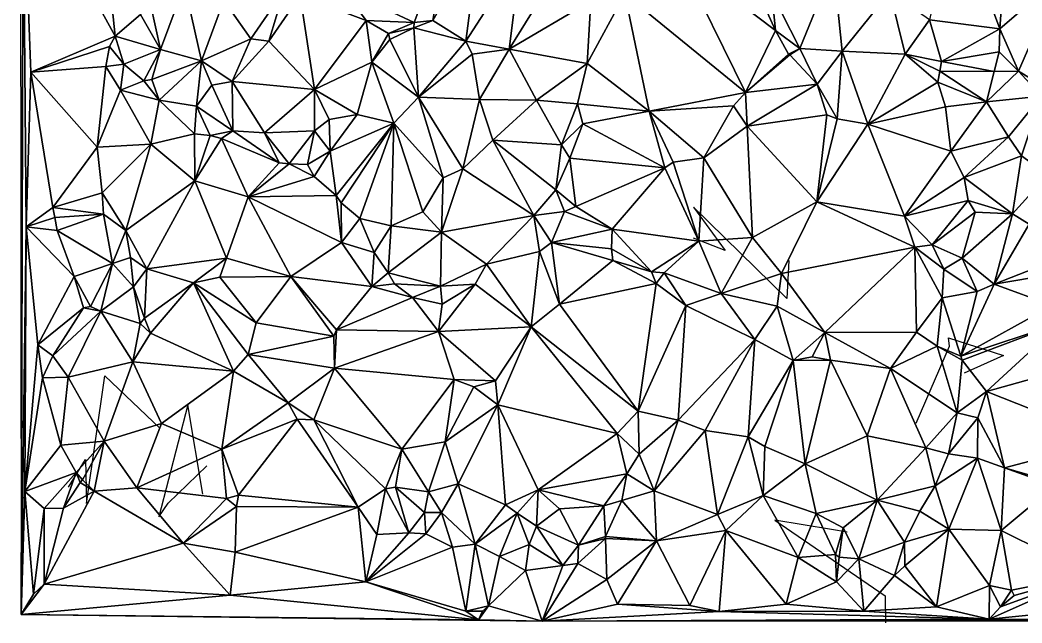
# Model space of a CAD drawing. Header units: metres. Extents: x -15.5 to 15, y -15 to 15.
# Drawn here: x -14.98 to -0.62, y -15.01 to -6.37 of the extents above; entities that cross this region are included whole.
import ezdxf

# ---------------------------------------------------------------- set-up
doc = ezdxf.new("R2010")
doc.units = ezdxf.units.M
doc.layers.add('CRACKS', color=1, linetype='Continuous')
doc.layers.add('STREET_MESH', color=7, linetype='Continuous')

msp = doc.modelspace()

# ---------------------------------------------------------------- linework, layer by layer
at = {"layer": 'CRACKS'}
for points in [[(-3.961, -9.815, 0.1), (-3.988, -10.357, 0.1), (-5.327, -9.051, 0.1), (-4.874, -9.671, 0.1), (-5.327, -9.492, 0.1)], [(-2.134, -12.144, 0.1), (-1.658, -11.039, 0.1), (-1.673, -10.92, 0.1), (-0.881, -11.175, 0.1), (-1.449, -11.428, 0.1)], [(-14.282, -13.059, 0.1), (-14.04, -12.667, 0.1), (-14.026, -13.297, 0.1), (-13.765, -11.464, 0.1), (-12.97, -12.223, 0.1)], [(-12.359, -13.164, 0.1), (-12.572, -11.882, 0.1), (-12.987, -13.487, 0.1), (-12.854, -13.292, 0.1), (-12.302, -12.755, 0.1)], [(-3.124, -13.708, 0.1), (-3.348, -13.67, 0.1), (-4.16, -13.534, 0.1), (-2.577, -14.619, 0.1), (-2.576, -15.007, 0.1)]]:
    msp.add_polyline3d(points, dxfattribs=at)
at = {"layer": 'STREET_MESH'}
for points in [[(-14.96, -14.888), (-14.931, -4.197), (-14.978, 0.244)], [(-14.89, -9.329), (-14.931, -4.197), (-14.96, -14.888)], [(-14.931, -4.197), (-14.89, -9.329), (-14.823, -7.113)], [(-13.614, -6.599), (-14.931, -4.197), (-14.823, -7.113)], [(-13.614, -6.599), (-13.833, -4.475), (-14.931, -4.197)], [(-13.614, -6.599), (-13.252, -6.287), (-13.833, -4.475)], [(-0.934, -6.494), (-0.811, -4.732), (-1.586, -4.749)], [(-0.811, -4.732), (-0.934, -6.494), (-0.085, -5.757)], [(-1.945, -6.363), (-0.934, -6.494), (-1.586, -4.749)], [(-9.327, -6.405), (-8.853, -5.129), (-10.35, -5.919)], [(-9.327, -6.405), (-9.062, -6.373), (-8.853, -5.129)], [(-8.853, -5.129), (-9.062, -6.373), (-8.398, -5.201)], [(-9.062, -6.373), (-8.587, -6.669), (-8.398, -5.201)], [(-8.587, -6.669), (-7.799, -5.448), (-8.398, -5.201)], [(-7.799, -5.448), (-8.587, -6.669), (-7.97, -6.787)], [(-7.24, -5.609), (-7.799, -5.448), (-7.97, -6.787)], [(-4.582, -7.404), (-5.531, -5.472), (-6.308, -5.992)], [(-4.151, -6.52), (-5.531, -5.472), (-4.582, -7.404)], [(-4.151, -6.52), (-4.559, -5.621), (-5.531, -5.472)], [(-3.804, -6.774), (-3.321, -5.591), (-4.205, -5.985)], [(-3.321, -5.591), (-3.804, -6.774), (-3.196, -6.816)], [(-2.511, -5.964), (-3.321, -5.591), (-3.196, -6.816)], [(-6.798, -6.098), (-7.24, -5.609), (-7.97, -6.787)], [(-4.559, -5.621), (-4.151, -6.52), (-4.205, -5.985)], [(-12.62, -5.865), (-13.109, -6.142), (-12.963, -6.792)], [(-12.62, -5.865), (-12.963, -6.792), (-12.378, -6.954)], [(-12.62, -5.865), (-12.378, -6.954), (-12.058, -6.09)], [(-0.934, -6.494), (-0.67, -7.103), (-0.085, -5.757)], [(-0.67, -7.103), (-0.304, -7.322), (-0.085, -5.757)], [(-11.67, -6.635), (-11.193, -5.941), (-12.058, -6.09)], [(-11.67, -6.635), (-11.413, -6.669), (-11.193, -5.941)], [(-11.413, -6.669), (-10.965, -6.015), (-11.193, -5.941)], [(-10.965, -6.015), (-11.413, -6.669), (-10.757, -7.365)], [(-10.965, -6.015), (-10.019, -6.376), (-10.35, -5.919)], [(-10.019, -6.376), (-10.965, -6.015), (-10.757, -7.365)], [(-10.019, -6.376), (-9.327, -6.405), (-10.35, -5.919)], [(-6.798, -6.098), (-6.849, -6.99), (-6.308, -5.992)], [(-6.849, -6.99), (-5.961, -7.672), (-6.308, -5.992)], [(-5.961, -7.672), (-4.582, -7.404), (-6.308, -5.992)], [(-4.151, -6.52), (-3.804, -6.774), (-4.205, -5.985)], [(-2.291, -6.855), (-2.511, -5.964), (-3.196, -6.816)], [(-2.291, -6.855), (-1.945, -6.363), (-2.511, -5.964)], [(-13.109, -6.142), (-13.252, -6.287), (-12.963, -6.792)], [(-12.378, -6.954), (-11.67, -6.635), (-12.058, -6.09)], [(-6.849, -6.99), (-6.798, -6.098), (-7.97, -6.787)], [(-13.252, -6.287), (-13.614, -6.599), (-12.963, -6.792)], [(-10.019, -6.376), (-10.757, -7.365), (-9.934, -6.97)], [(-9.699, -6.562), (-10.019, -6.376), (-9.934, -6.97)], [(-9.699, -6.562), (-9.327, -6.405), (-10.019, -6.376)], [(-9.327, -6.405), (-9.699, -6.562), (-9.333, -6.479)], [(-9.062, -6.373), (-9.327, -6.405), (-9.333, -6.479)], [(-8.587, -6.669), (-9.062, -6.373), (-9.333, -6.479)], [(-2.291, -6.855), (-1.772, -6.964), (-1.945, -6.363)], [(-1.945, -6.363), (-1.772, -6.964), (-0.934, -6.494)], [(-13.696, -6.747), (-13.614, -6.599), (-14.823, -7.113)], [(-13.492, -7.001), (-13.614, -6.599), (-13.696, -6.747)], [(-13.614, -6.599), (-13.492, -7.001), (-12.963, -6.792)], [(-9.678, -6.646), (-9.699, -6.562), (-9.934, -6.97)], [(-9.699, -6.562), (-9.678, -6.646), (-9.333, -6.479)], [(-9.333, -6.479), (-9.678, -6.646), (-9.266, -7.475)], [(-8.587, -6.669), (-9.333, -6.479), (-9.266, -7.475)], [(-3.966, -6.859), (-4.151, -6.52), (-4.582, -7.404)], [(-3.804, -6.774), (-4.151, -6.52), (-3.966, -6.859)], [(-1.772, -6.964), (-0.947, -6.825), (-0.934, -6.494)], [(-0.947, -6.825), (-0.67, -7.103), (-0.934, -6.494)], [(-13.747, -7.036), (-13.696, -6.747), (-14.823, -7.113)], [(-13.747, -7.036), (-13.492, -7.001), (-13.696, -6.747)], [(-11.936, -7.25), (-11.67, -6.635), (-12.378, -6.954)], [(-11.67, -6.635), (-11.936, -7.25), (-11.413, -6.669)], [(-11.413, -6.669), (-11.936, -7.25), (-10.757, -7.365)], [(-9.678, -6.646), (-9.934, -6.97), (-9.266, -7.475)], [(-8.496, -6.856), (-8.587, -6.669), (-9.266, -7.475)], [(-8.587, -6.669), (-8.496, -6.856), (-7.97, -6.787)], [(-13.492, -7.001), (-13.203, -7.24), (-12.963, -6.792)], [(-13.203, -7.24), (-13.087, -7.22), (-12.963, -6.792)], [(-12.963, -6.792), (-13.087, -7.22), (-12.378, -6.954)], [(-8.395, -7.509), (-8.496, -6.856), (-9.266, -7.475)], [(-8.496, -6.856), (-8.395, -7.509), (-7.97, -6.787)], [(-8.395, -7.509), (-7.574, -7.515), (-7.97, -6.787)], [(-7.574, -7.515), (-6.849, -6.99), (-7.97, -6.787)], [(-3.946, -6.869), (-3.966, -6.859), (-4.582, -7.404)], [(-3.555, -7.286), (-3.946, -6.869), (-4.582, -7.404)], [(-3.946, -6.869), (-3.804, -6.774), (-3.966, -6.859)], [(-3.804, -6.774), (-3.946, -6.869), (-3.555, -7.286)], [(-3.804, -6.774), (-3.555, -7.286), (-3.196, -6.816)], [(-3.555, -7.286), (-3.265, -7.784), (-3.196, -6.816)], [(-3.265, -7.784), (-2.829, -7.861), (-3.196, -6.816)], [(-2.829, -7.861), (-2.291, -6.855), (-3.196, -6.816)], [(-2.291, -6.855), (-2.829, -7.861), (-1.824, -7.259)], [(-1.795, -7.102), (-2.291, -6.855), (-1.824, -7.259)], [(-1.795, -7.102), (-1.772, -6.964), (-2.291, -6.855)], [(-0.947, -6.825), (-1.772, -6.964), (-1.015, -7.105)], [(-0.67, -7.103), (-0.947, -6.825), (-1.015, -7.105)], [(-13.871, -8.191), (-13.747, -7.036), (-14.823, -7.113)], [(-13.747, -7.036), (-13.871, -8.191), (-13.54, -7.374)], [(-13.492, -7.001), (-13.747, -7.036), (-13.54, -7.374)], [(-13.203, -7.24), (-13.492, -7.001), (-13.54, -7.374)], [(-12.378, -6.954), (-13.087, -7.22), (-12.982, -7.517)], [(-12.448, -7.6), (-12.378, -6.954), (-12.982, -7.517)], [(-12.448, -7.6), (-12.229, -7.301), (-12.378, -6.954)], [(-12.229, -7.301), (-11.936, -7.25), (-12.378, -6.954)], [(-10.757, -7.365), (-10.145, -7.722), (-9.934, -6.97)], [(-10.145, -7.722), (-9.623, -7.845), (-9.934, -6.97)], [(-9.934, -6.97), (-9.623, -7.845), (-9.266, -7.475)], [(-6.99, -7.57), (-6.849, -6.99), (-7.574, -7.515)], [(-6.99, -7.57), (-5.961, -7.672), (-6.849, -6.99)], [(-1.772, -6.964), (-1.795, -7.102), (-1.015, -7.105)], [(-14.89, -9.329), (-14.507, -9.053), (-14.823, -7.113)], [(-14.507, -9.053), (-13.871, -8.191), (-14.823, -7.113)], [(-1.125, -7.538), (-1.795, -7.102), (-1.824, -7.259)], [(-1.795, -7.102), (-1.125, -7.538), (-1.015, -7.105)], [(-1.125, -7.538), (-0.67, -7.103), (-1.015, -7.105)], [(-0.67, -7.103), (-1.125, -7.538), (-0.338, -7.461)], [(-0.67, -7.103), (-0.338, -7.461), (-0.304, -7.322)], [(-13.203, -7.24), (-13.54, -7.374), (-12.982, -7.517)], [(-13.087, -7.22), (-13.203, -7.24), (-12.982, -7.517)], [(-12.448, -7.6), (-11.926, -7.957), (-12.229, -7.301)], [(-11.926, -7.957), (-11.936, -7.25), (-12.229, -7.301)], [(-11.936, -7.25), (-11.926, -7.957), (-11.473, -7.984)], [(-11.936, -7.25), (-11.473, -7.984), (-10.757, -7.365)], [(-4.556, -7.891), (-3.555, -7.286), (-4.582, -7.404)], [(-3.416, -7.725), (-3.555, -7.286), (-4.556, -7.891)], [(-3.416, -7.725), (-3.265, -7.784), (-3.555, -7.286)], [(-2.829, -7.861), (-1.713, -7.614), (-1.824, -7.259)], [(-1.713, -7.614), (-1.125, -7.538), (-1.824, -7.259)], [(-13.871, -8.191), (-13.102, -8.145), (-13.54, -7.374)], [(-13.54, -7.374), (-13.102, -8.145), (-12.982, -7.517)], [(-10.757, -7.365), (-11.473, -7.984), (-10.76, -7.954)], [(-10.548, -7.791), (-10.757, -7.365), (-10.76, -7.954)], [(-10.548, -7.791), (-10.145, -7.722), (-10.757, -7.365)], [(-5.961, -7.672), (-4.754, -7.596), (-4.582, -7.404)], [(-4.754, -7.596), (-4.556, -7.891), (-4.582, -7.404)], [(-1.125, -7.538), (-0.81, -8.043), (-0.338, -7.461)], [(-0.81, -8.043), (-0.626, -8.316), (-0.338, -7.461)], [(-0.626, -8.316), (-0.248, -8.584), (-0.338, -7.461)], [(-13.102, -8.145), (-12.478, -7.998), (-12.982, -7.517)], [(-12.478, -7.998), (-12.448, -7.6), (-12.982, -7.517)], [(-12.251, -8.022), (-12.448, -7.6), (-12.478, -7.998)], [(-12.251, -8.022), (-11.926, -7.957), (-12.448, -7.6)], [(-9.266, -7.475), (-9.623, -7.845), (-8.912, -8.629)], [(-8.631, -8.501), (-9.266, -7.475), (-8.912, -8.629)], [(-8.631, -8.501), (-8.395, -7.509), (-9.266, -7.475)], [(-8.203, -8.089), (-8.395, -7.509), (-8.631, -8.501)], [(-8.395, -7.509), (-8.203, -8.089), (-7.574, -7.515)], [(-8.203, -8.089), (-7.217, -8.158), (-7.574, -7.515)], [(-7.217, -8.158), (-6.99, -7.57), (-7.574, -7.515)], [(-6.912, -7.857), (-6.99, -7.57), (-7.217, -8.158)], [(-6.99, -7.57), (-6.912, -7.857), (-5.961, -7.672)], [(-4.754, -7.596), (-5.961, -7.672), (-5.176, -8.344)], [(-4.556, -7.891), (-4.754, -7.596), (-5.176, -8.344)], [(-1.125, -7.538), (-1.713, -7.614), (-1.639, -8.248)], [(-0.81, -8.043), (-1.125, -7.538), (-1.639, -8.248)], [(-10.145, -7.722), (-10.548, -7.791), (-10.533, -8.246)], [(-9.623, -7.845), (-10.145, -7.722), (-10.533, -8.246)], [(-6.912, -7.857), (-5.738, -8.486), (-5.961, -7.672)], [(-5.961, -7.672), (-5.615, -8.406), (-5.176, -8.344)], [(-5.738, -8.486), (-5.615, -8.406), (-5.961, -7.672)], [(-3.416, -7.725), (-4.556, -7.891), (-3.557, -8.974)], [(-3.265, -7.784), (-3.416, -7.725), (-3.557, -8.974)], [(-1.713, -7.614), (-2.829, -7.861), (-1.639, -8.248)], [(-10.533, -8.246), (-10.548, -7.791), (-10.76, -7.954)], [(-10.445, -8.884), (-9.623, -7.845), (-10.533, -8.246)], [(-9.623, -7.845), (-10.445, -8.884), (-10.374, -8.989)], [(-10.107, -9.211), (-9.623, -7.845), (-10.374, -8.989)], [(-9.623, -7.845), (-10.107, -9.211), (-9.658, -9.315)], [(-9.207, -9.118), (-9.623, -7.845), (-9.658, -9.315)], [(-9.623, -7.845), (-9.207, -9.118), (-8.912, -8.629)], [(-7.096, -8.348), (-6.912, -7.857), (-7.217, -8.158)], [(-6.912, -7.857), (-7.096, -8.348), (-5.738, -8.486)], [(-4.48, -9.486), (-4.556, -7.891), (-5.176, -8.344)], [(-4.556, -7.891), (-4.48, -9.486), (-3.557, -8.974)], [(-2.829, -7.861), (-3.265, -7.784), (-3.557, -8.974)], [(-2.304, -9.18), (-2.829, -7.861), (-3.557, -8.974)], [(-2.829, -7.861), (-2.304, -9.18), (-1.639, -8.248)], [(-12.471, -8.674), (-12.478, -7.998), (-13.102, -8.145)], [(-12.471, -8.674), (-12.251, -8.022), (-12.478, -7.998)], [(-12.251, -8.022), (-12.471, -8.674), (-12.089, -8.066)], [(-11.926, -7.957), (-12.251, -8.022), (-12.089, -8.066)], [(-11.265, -8.416), (-11.926, -7.957), (-12.089, -8.066)], [(-11.926, -7.957), (-11.265, -8.416), (-11.473, -7.984)], [(-11.473, -7.984), (-11.122, -8.43), (-10.76, -7.954)], [(-11.473, -7.984), (-11.265, -8.416), (-11.122, -8.43)], [(-11.122, -8.43), (-10.86, -8.437), (-10.76, -7.954)], [(-10.86, -8.437), (-10.533, -8.246), (-10.76, -7.954)], [(-13.102, -8.145), (-13.871, -8.191), (-13.8, -8.842)], [(-13.464, -9.382), (-13.102, -8.145), (-13.8, -8.842)], [(-13.464, -9.382), (-12.471, -8.674), (-13.102, -8.145)], [(-12.471, -8.674), (-11.71, -8.9), (-12.089, -8.066)], [(-11.71, -8.9), (-11.265, -8.416), (-12.089, -8.066)], [(-8.203, -8.089), (-8.631, -8.501), (-7.615, -9.17)], [(-7.298, -8.799), (-8.203, -8.089), (-7.615, -9.17)], [(-7.217, -8.158), (-8.203, -8.089), (-7.298, -8.799)], [(-7.096, -8.348), (-7.217, -8.158), (-7.298, -8.799)], [(-1.446, -8.622), (-0.81, -8.043), (-1.639, -8.248)], [(-0.626, -8.316), (-0.81, -8.043), (-1.446, -8.622)], [(-13.871, -8.191), (-14.507, -9.053), (-13.8, -8.842)], [(-10.86, -8.437), (-10.761, -8.609), (-10.533, -8.246)], [(-10.761, -8.609), (-10.445, -8.884), (-10.533, -8.246)], [(-2.304, -9.18), (-1.446, -8.622), (-1.639, -8.248)], [(-0.756, -9.146), (-0.626, -8.316), (-1.446, -8.622)], [(-0.756, -9.146), (-0.248, -8.584), (-0.626, -8.316)], [(-11.122, -8.43), (-11.265, -8.416), (-11.71, -8.9)], [(-10.761, -8.609), (-11.122, -8.43), (-11.71, -8.9)], [(-10.761, -8.609), (-10.86, -8.437), (-11.122, -8.43)], [(-7.01, -9.04), (-7.096, -8.348), (-7.298, -8.799)], [(-5.738, -8.486), (-7.096, -8.348), (-7.01, -9.04)], [(-5.615, -8.406), (-5.738, -8.486), (-5.251, -9.538)], [(-5.615, -8.406), (-5.251, -9.538), (-5.176, -8.344)], [(-5.251, -9.538), (-4.48, -9.486), (-5.176, -8.344)], [(-10.445, -8.884), (-10.761, -8.609), (-11.71, -8.9)], [(-8.631, -8.501), (-8.937, -9.406), (-7.615, -9.17)], [(-8.937, -9.406), (-8.631, -8.501), (-8.912, -8.629)], [(-5.738, -8.486), (-7.01, -9.04), (-6.49, -9.363)], [(-5.738, -8.486), (-6.49, -9.363), (-5.251, -9.538)], [(-0.248, -8.584), (-0.756, -9.146), (-0.514, -9.292)], [(-12.471, -8.674), (-13.464, -9.382), (-13.161, -9.933)], [(-12.471, -8.674), (-13.161, -9.933), (-12.02, -9.78)], [(-11.71, -8.9), (-12.471, -8.674), (-12.02, -9.78)], [(-9.207, -9.118), (-8.937, -9.406), (-8.912, -8.629)], [(-2.304, -9.18), (-1.387, -8.955), (-1.446, -8.622)], [(-1.387, -8.955), (-0.756, -9.146), (-1.446, -8.622)], [(-14.507, -9.053), (-13.782, -9.15), (-13.8, -8.842)], [(-13.782, -9.15), (-13.464, -9.382), (-13.8, -8.842)], [(-11.097, -10.043), (-11.71, -8.9), (-12.02, -9.78)], [(-10.371, -9.555), (-10.445, -8.884), (-11.71, -8.9)], [(-10.371, -9.555), (-11.71, -8.9), (-11.097, -10.043)], [(-10.445, -8.884), (-10.371, -9.555), (-10.374, -8.989)], [(-7.177, -9.113), (-7.298, -8.799), (-7.615, -9.17)], [(-7.177, -9.113), (-7.01, -9.04), (-7.298, -8.799)], [(-10.371, -9.555), (-10.107, -9.211), (-10.374, -8.989)], [(-6.49, -9.363), (-7.01, -9.04), (-7.177, -9.113)], [(-3.557, -8.974), (-4.48, -9.486), (-4.064, -10)], [(-2.152, -9.622), (-3.557, -8.974), (-4.064, -10)], [(-2.152, -9.622), (-2.304, -9.18), (-3.557, -8.974)], [(-1.905, -9.59), (-1.387, -8.955), (-2.304, -9.18)], [(-1.387, -8.955), (-1.905, -9.59), (-1.287, -9.121)], [(-0.756, -9.146), (-1.387, -8.955), (-1.287, -9.121)], [(-14.479, -9.196), (-14.507, -9.053), (-14.89, -9.329)], [(-14.507, -9.053), (-14.479, -9.196), (-13.782, -9.15)], [(-14.479, -9.196), (-14.447, -9.382), (-13.782, -9.15)], [(-14.447, -9.382), (-13.652, -9.858), (-13.782, -9.15)], [(-13.652, -9.858), (-13.464, -9.382), (-13.782, -9.15)], [(-9.207, -9.118), (-9.658, -9.315), (-8.937, -9.406)], [(-8.937, -9.406), (-8.294, -9.864), (-7.615, -9.17)], [(-8.294, -9.864), (-7.534, -9.685), (-7.615, -9.17)], [(-7.361, -9.555), (-7.177, -9.113), (-7.615, -9.17)], [(-7.534, -9.685), (-7.361, -9.555), (-7.615, -9.17)], [(-6.49, -9.363), (-7.177, -9.113), (-7.361, -9.555)], [(-1.905, -9.59), (-2.304, -9.18), (-2.152, -9.622)], [(-1.905, -9.59), (-1.477, -9.782), (-1.287, -9.121)], [(-1.477, -9.782), (-0.756, -9.146), (-1.287, -9.121)], [(-0.756, -9.146), (-1.477, -9.782), (-1.018, -10.154)], [(-0.514, -9.292), (-0.756, -9.146), (-1.018, -10.154)], [(-14.909, -13.124), (-14.89, -9.329), (-14.96, -14.888)], [(-14.89, -9.329), (-14.909, -13.124), (-14.725, -11.02)], [(-14.447, -9.382), (-14.479, -9.196), (-14.89, -9.329)], [(-14.202, -10.044), (-14.89, -9.329), (-14.725, -11.02)], [(-14.202, -10.044), (-14.447, -9.382), (-14.89, -9.329)], [(-9.904, -9.698), (-10.107, -9.211), (-10.371, -9.555)], [(-10.107, -9.211), (-9.904, -9.698), (-9.658, -9.315)], [(-9.658, -9.315), (-9.904, -9.698), (-9.701, -9.99)], [(-8.937, -9.406), (-9.658, -9.315), (-9.701, -9.99)], [(0.044, -9.739), (-0.514, -9.292), (-1.018, -10.154)], [(-13.652, -9.858), (-14.447, -9.382), (-14.202, -10.044)], [(-13.464, -9.382), (-13.652, -9.858), (-13.395, -9.771)], [(-13.161, -9.933), (-13.464, -9.382), (-13.395, -9.771)], [(-8.953, -10.179), (-8.937, -9.406), (-9.701, -9.99)], [(-8.953, -10.179), (-8.294, -9.864), (-8.937, -9.406)], [(-6.502, -9.648), (-6.49, -9.363), (-7.361, -9.555)], [(-6.502, -9.648), (-5.926, -9.974), (-6.49, -9.363)], [(-6.49, -9.363), (-5.926, -9.974), (-5.251, -9.538)], [(-9.938, -10.187), (-10.371, -9.555), (-11.097, -10.043)], [(-9.938, -10.187), (-9.904, -9.698), (-10.371, -9.555)], [(-7.534, -9.685), (-7.245, -10.441), (-7.361, -9.555)], [(-6.482, -9.814), (-6.502, -9.648), (-7.361, -9.555)], [(-7.245, -10.441), (-6.482, -9.814), (-7.361, -9.555)], [(-5.926, -9.974), (-5.745, -9.991), (-5.251, -9.538)], [(-5.745, -9.991), (-4.931, -10.286), (-5.251, -9.538)], [(-4.931, -10.286), (-4.48, -9.486), (-5.251, -9.538)], [(-4.48, -9.486), (-4.931, -10.286), (-4.064, -10)], [(-1.739, -9.937), (-1.905, -9.59), (-2.152, -9.622)], [(-1.905, -9.59), (-1.739, -9.937), (-1.477, -9.782)], [(-9.904, -9.698), (-9.938, -10.187), (-9.701, -9.99)], [(-7.534, -9.685), (-8.294, -9.864), (-7.654, -10.763)], [(-7.245, -10.441), (-7.534, -9.685), (-7.654, -10.763)], [(-5.926, -9.974), (-6.502, -9.648), (-6.482, -9.814)], [(-3.443, -10.846), (-2.152, -9.622), (-4.064, -10)], [(-2.152, -9.622), (-3.443, -10.846), (-2.129, -10.84)], [(-1.761, -10.347), (-2.152, -9.622), (-2.129, -10.84)], [(-1.761, -10.347), (-1.739, -9.937), (-2.152, -9.622)], [(0.081, -9.965), (0.044, -9.739), (-1.018, -10.154)], [(-13.968, -10.474), (-13.652, -9.858), (-14.202, -10.044)], [(-13.652, -9.858), (-13.968, -10.474), (-13.82, -10.54)], [(-13.351, -10.191), (-13.652, -9.858), (-13.82, -10.54)], [(-13.652, -9.858), (-13.351, -10.191), (-13.395, -9.771)], [(-13.351, -10.191), (-13.161, -9.933), (-13.395, -9.771)], [(-13.161, -9.933), (-12.493, -10.134), (-12.02, -9.78)], [(-12.493, -10.134), (-12.114, -10.053), (-12.02, -9.78)], [(-12.114, -10.053), (-11.097, -10.043), (-12.02, -9.78)], [(-8.294, -9.864), (-8.953, -10.179), (-8.455, -10.155)], [(-7.654, -10.763), (-8.294, -9.864), (-8.455, -10.155)], [(-6.482, -9.814), (-7.245, -10.441), (-5.863, -10.144)], [(-5.926, -9.974), (-6.482, -9.814), (-5.863, -10.144)], [(-1.477, -9.782), (-1.739, -9.937), (-1.261, -10.258)], [(-1.477, -9.782), (-1.261, -10.258), (-1.018, -10.154)], [(-14.07, -10.493), (-14.202, -10.044), (-14.725, -11.02)], [(-14.07, -10.493), (-13.968, -10.474), (-14.202, -10.044)], [(-13.351, -10.191), (-13.194, -10.642), (-13.161, -9.933)], [(-13.194, -10.642), (-12.493, -10.134), (-13.161, -9.933)], [(-11.097, -10.043), (-12.114, -10.053), (-11.592, -10.705)], [(-10.479, -10.898), (-11.097, -10.043), (-11.592, -10.705)], [(-10.441, -10.806), (-11.097, -10.043), (-10.479, -10.898)], [(-10.441, -10.806), (-9.938, -10.187), (-11.097, -10.043)], [(-9.938, -10.187), (-9.609, -10.15), (-9.701, -9.99)], [(-9.609, -10.15), (-8.953, -10.179), (-9.701, -9.99)], [(-5.745, -9.991), (-5.926, -9.974), (-5.863, -10.144)], [(-5.436, -10.457), (-5.745, -9.991), (-5.863, -10.144)], [(-4.931, -10.286), (-5.745, -9.991), (-5.436, -10.457)], [(-4.064, -10), (-4.931, -10.286), (-4.126, -10.47)], [(-3.443, -10.846), (-4.064, -10), (-4.126, -10.47)], [(-1.739, -9.937), (-1.761, -10.347), (-1.261, -10.258)], [(-0.181, -10.458), (0.081, -9.965), (-1.018, -10.154)], [(-13.254, -10.715), (-13.351, -10.191), (-13.82, -10.54)], [(-13.351, -10.191), (-13.254, -10.715), (-13.194, -10.642)], [(-13.194, -10.642), (-13.108, -10.853), (-12.493, -10.134)], [(-12.493, -10.134), (-13.108, -10.853), (-11.918, -11.4)], [(-12.114, -10.053), (-12.493, -10.134), (-11.592, -10.705)], [(-12.493, -10.134), (-11.918, -11.4), (-11.708, -11.159)], [(-11.592, -10.705), (-12.493, -10.134), (-11.708, -11.159)], [(-9.938, -10.187), (-10.441, -10.806), (-9.351, -10.345)], [(-9.609, -10.15), (-9.938, -10.187), (-9.351, -10.345)], [(-9.609, -10.15), (-9.351, -10.345), (-8.953, -10.179)], [(-9.351, -10.345), (-8.927, -10.437), (-8.953, -10.179)], [(-8.98, -10.833), (-7.654, -10.763), (-8.455, -10.155)], [(-8.927, -10.437), (-8.98, -10.833), (-8.455, -10.155)], [(-8.953, -10.179), (-8.927, -10.437), (-8.455, -10.155)], [(-7.245, -10.441), (-6.118, -11.974), (-5.863, -10.144)], [(-6.118, -11.974), (-5.436, -10.457), (-5.863, -10.144)], [(-1.261, -10.258), (-1.495, -11.182), (-1.018, -10.154)], [(-1.495, -11.182), (-0.181, -10.458), (-1.018, -10.154)], [(-4.445, -10.945), (-4.931, -10.286), (-5.436, -10.457)], [(-4.931, -10.286), (-4.445, -10.945), (-4.126, -10.47)], [(-1.761, -10.347), (-1.495, -11.182), (-1.261, -10.258)], [(-13.968, -10.474), (-14.07, -10.493), (-13.82, -10.54)], [(-9.351, -10.345), (-10.441, -10.806), (-8.98, -10.833)], [(-8.927, -10.437), (-9.351, -10.345), (-8.98, -10.833)], [(-6.118, -11.974), (-7.245, -10.441), (-7.654, -10.763)], [(-5.436, -10.457), (-6.118, -11.974), (-5.544, -12.1)], [(-4.445, -10.945), (-5.436, -10.457), (-5.544, -12.1)], [(-4.445, -10.945), (-3.896, -11.245), (-4.126, -10.47)], [(-3.896, -11.245), (-3.443, -10.846), (-4.126, -10.47)], [(-1.835, -11.041), (-1.761, -10.347), (-2.129, -10.84)], [(-1.495, -11.182), (-1.761, -10.347), (-1.835, -11.041)], [(-0.181, -10.458), (-1.495, -11.182), (-0.056, -10.706)], [(-14.506, -11.179), (-14.07, -10.493), (-14.725, -11.02)], [(-13.82, -10.54), (-14.07, -10.493), (-14.506, -11.179)], [(-14.29, -11.483), (-13.82, -10.54), (-14.506, -11.179)], [(-13.82, -10.54), (-14.29, -11.483), (-13.36, -11.266)], [(-13.254, -10.715), (-13.82, -10.54), (-13.36, -11.266)], [(-13.108, -10.853), (-13.254, -10.715), (-13.36, -11.266)], [(-13.254, -10.715), (-13.108, -10.853), (-13.194, -10.642)], [(-10.479, -10.898), (-11.592, -10.705), (-11.708, -11.159)], [(-8.163, -11.538), (-7.654, -10.763), (-8.98, -10.833)], [(-7.654, -10.763), (-8.163, -11.538), (-8.13, -11.881)], [(-6.421, -12.291), (-7.654, -10.763), (-8.13, -11.881)], [(-6.118, -11.974), (-7.654, -10.763), (-6.421, -12.291)], [(-1.495, -11.182), (-1.477, -11.24), (-0.056, -10.706)], [(-1.477, -11.24), (-1.125, -11.69), (-0.056, -10.706)], [(-1.125, -11.69), (0.446, -11.252), (-0.056, -10.706)], [(-13.108, -10.853), (-13.36, -11.266), (-11.918, -11.4)], [(-10.471, -11.356), (-10.479, -10.898), (-11.708, -11.159)], [(-10.471, -11.356), (-10.441, -10.806), (-10.479, -10.898)], [(-10.441, -10.806), (-10.471, -11.356), (-8.98, -10.833)], [(-8.98, -10.833), (-10.471, -11.356), (-8.755, -11.518)], [(-8.163, -11.538), (-8.98, -10.833), (-8.755, -11.518)], [(-3.443, -10.846), (-3.896, -11.245), (-3.623, -11.195)], [(-3.361, -11.244), (-3.443, -10.846), (-3.623, -11.195)], [(-3.443, -10.846), (-2.503, -11.36), (-2.129, -10.84)], [(-3.443, -10.846), (-3.361, -11.244), (-2.503, -11.36)], [(-2.503, -11.36), (-1.835, -11.041), (-2.129, -10.84)], [(-14.909, -13.124), (-14.656, -11.495), (-14.725, -11.02)], [(-14.656, -11.495), (-14.506, -11.179), (-14.725, -11.02)], [(-5.157, -12.251), (-4.445, -10.945), (-5.544, -12.1)], [(-4.445, -10.945), (-5.157, -12.251), (-4.543, -12.341)], [(-3.896, -11.245), (-4.445, -10.945), (-4.543, -12.341)], [(-2.503, -11.36), (-1.545, -11.997), (-1.835, -11.041)], [(-1.545, -11.997), (-1.477, -11.24), (-1.835, -11.041)], [(-1.477, -11.24), (-1.495, -11.182), (-1.835, -11.041)], [(-14.29, -11.483), (-14.506, -11.179), (-14.656, -11.495)], [(-11.918, -11.4), (-11.136, -11.851), (-11.708, -11.159)], [(-11.136, -11.851), (-10.471, -11.356), (-11.708, -11.159)], [(-3.896, -11.245), (-3.361, -11.244), (-3.623, -11.195)], [(-14.29, -11.483), (-13.771, -12.403), (-13.36, -11.266)], [(-13.36, -11.266), (-13.771, -12.403), (-12.952, -12.15)], [(-11.918, -11.4), (-13.36, -11.266), (-12.952, -12.15)], [(-4.305, -12.48), (-3.896, -11.245), (-4.543, -12.341)], [(-3.725, -12.726), (-3.896, -11.245), (-4.305, -12.48)], [(-3.361, -11.244), (-3.896, -11.245), (-3.725, -12.726)], [(-3.361, -11.244), (-3.725, -12.726), (-2.836, -12.328)], [(-2.503, -11.36), (-3.361, -11.244), (-2.836, -12.328)], [(-1.545, -11.997), (-1.125, -11.69), (-1.477, -11.24)], [(0.446, -11.252), (-1.125, -11.69), (0.635, -12.389)], [(-14.29, -11.483), (-14.656, -11.495), (-14.391, -12.458)], [(-13.771, -12.403), (-14.29, -11.483), (-14.391, -12.458)], [(-12.084, -12.516), (-11.918, -11.4), (-12.952, -12.15)], [(-12.084, -12.516), (-11.136, -11.851), (-11.918, -11.4)], [(-10.471, -11.356), (-11.136, -11.851), (-10.765, -12.096)], [(-9.508, -12.518), (-10.471, -11.356), (-10.765, -12.096)], [(-10.471, -11.356), (-9.508, -12.518), (-8.755, -11.518)], [(-2.503, -11.36), (-2.836, -12.328), (-1.994, -12.497)], [(-1.545, -11.997), (-2.503, -11.36), (-1.994, -12.497)], [(-14.391, -12.458), (-14.656, -11.495), (-14.909, -13.124)], [(-9.508, -12.518), (-8.886, -12.411), (-8.755, -11.518)], [(-8.886, -12.411), (-8.475, -11.623), (-8.755, -11.518)], [(-8.475, -11.623), (-8.886, -12.411), (-8.13, -11.881)], [(-8.475, -11.623), (-8.163, -11.538), (-8.755, -11.518)], [(-8.163, -11.538), (-8.475, -11.623), (-8.13, -11.881)], [(-1.125, -11.69), (-1.545, -11.997), (-1.253, -12.068)], [(-1.125, -11.69), (-1.253, -12.068), (-0.868, -12.782)], [(0.635, -12.389), (-1.125, -11.69), (-0.868, -12.782)], [(-11.008, -12.085), (-11.136, -11.851), (-12.084, -12.516)], [(-11.136, -11.851), (-11.008, -12.085), (-10.765, -12.096)], [(-8.886, -12.411), (-8.698, -13.012), (-8.13, -11.881)], [(-8.698, -13.012), (-8.019, -13.314), (-8.13, -11.881)], [(-6.421, -12.291), (-8.13, -11.881), (-7.55, -13.099)], [(-8.13, -11.881), (-8.019, -13.314), (-7.55, -13.099)], [(-6.118, -11.974), (-6.421, -12.291), (-6.104, -12.587)], [(-6.118, -11.974), (-6.104, -12.587), (-5.544, -12.1)], [(-1.671, -12.583), (-1.545, -11.997), (-1.994, -12.497)], [(-1.545, -11.997), (-1.671, -12.583), (-1.253, -12.068)], [(-13.771, -12.403), (-13.304, -13.069), (-12.952, -12.15)], [(-13.304, -13.069), (-12.084, -12.516), (-12.952, -12.15)], [(-11.846, -13.178), (-11.008, -12.085), (-12.084, -12.516)], [(-11.008, -12.085), (-11.846, -13.178), (-10.132, -13.349)], [(-11.008, -12.085), (-10.132, -13.349), (-10.765, -12.096)], [(-10.132, -13.349), (-9.742, -13.084), (-10.765, -12.096)], [(-9.742, -13.084), (-9.508, -12.518), (-10.765, -12.096)], [(-6.104, -12.587), (-5.889, -13.115), (-5.544, -12.1)], [(-5.889, -13.115), (-5.157, -12.251), (-5.544, -12.1)], [(-1.253, -12.068), (-1.671, -12.583), (-1.257, -12.647)], [(-0.868, -12.782), (-1.253, -12.068), (-1.257, -12.647)], [(-6.283, -12.872), (-6.421, -12.291), (-7.55, -13.099)], [(-6.421, -12.291), (-6.283, -12.872), (-6.104, -12.587)], [(-5.889, -13.115), (-4.98, -13.451), (-5.157, -12.251)], [(-5.157, -12.251), (-4.98, -13.451), (-4.543, -12.341)], [(-4.98, -13.451), (-4.327, -13.182), (-4.543, -12.341)], [(-4.327, -13.182), (-4.305, -12.48), (-4.543, -12.341)], [(-3.725, -12.726), (-2.694, -13.249), (-2.836, -12.328)], [(-2.836, -12.328), (-2.694, -13.249), (-1.994, -12.497)], [(-14.175, -12.853), (-14.391, -12.458), (-14.909, -13.124)], [(-14.175, -12.853), (-13.771, -12.403), (-14.391, -12.458)], [(-14.175, -12.853), (-14.085, -12.954), (-13.771, -12.403)], [(-14.085, -12.954), (-13.914, -13.117), (-13.771, -12.403)], [(-13.771, -12.403), (-13.914, -13.117), (-13.304, -13.069)], [(-8.886, -12.411), (-9.508, -12.518), (-9.125, -13.127)], [(-8.698, -13.012), (-8.886, -12.411), (-9.125, -13.127)], [(-4.327, -13.182), (-3.725, -12.726), (-4.305, -12.48)], [(-0.06, -13.02), (0.635, -12.389), (-0.868, -12.782)], [(-12.019, -13.223), (-12.084, -12.516), (-13.304, -13.069)], [(-12.019, -13.223), (-11.846, -13.178), (-12.084, -12.516)], [(-9.742, -13.084), (-9.598, -13.06), (-9.508, -12.518)], [(-9.508, -12.518), (-9.598, -13.06), (-9.125, -13.127)], [(-6.283, -12.872), (-5.889, -13.115), (-6.104, -12.587)], [(-2.694, -13.249), (-1.861, -13.043), (-1.994, -12.497)], [(-1.861, -13.043), (-1.671, -12.583), (-1.994, -12.497)], [(-1.671, -12.583), (-1.861, -13.043), (-1.257, -12.647)], [(-3.725, -12.726), (-4.327, -13.182), (-3.566, -13.437)], [(-3.725, -12.726), (-3.566, -13.437), (-2.694, -13.249)], [(-1.861, -13.043), (-1.666, -13.664), (-1.257, -12.647)], [(-1.257, -12.647), (-1.666, -13.664), (-0.916, -13.681)], [(-0.868, -12.782), (-1.257, -12.647), (-0.916, -13.681)], [(-14.631, -13.369), (-14.175, -12.853), (-14.909, -13.124)], [(-14.175, -12.853), (-14.631, -13.369), (-14.357, -13.361)], [(-14.114, -12.996), (-14.175, -12.853), (-14.357, -13.361)], [(-14.085, -12.954), (-14.175, -12.853), (-14.114, -12.996)], [(-6.609, -13.331), (-6.283, -12.872), (-7.55, -13.099)], [(-6.354, -13.252), (-6.283, -12.872), (-6.609, -13.331)], [(-6.283, -12.872), (-6.354, -13.252), (-5.889, -13.115)], [(-0.868, -12.782), (-0.916, -13.681), (-0.149, -13.041)], [(-0.06, -13.02), (-0.868, -12.782), (-0.149, -13.041)], [(-13.914, -13.117), (-14.114, -12.996), (-14.357, -13.361)], [(-13.914, -13.117), (-14.085, -12.954), (-14.114, -12.996)], [(-9.598, -13.06), (-9.742, -13.084), (-9.407, -13.715)], [(-9.598, -13.06), (-9.182, -13.423), (-9.125, -13.127)], [(-9.182, -13.423), (-9.598, -13.06), (-9.407, -13.715)], [(-8.937, -13.426), (-8.698, -13.012), (-9.125, -13.127)], [(-8.454, -13.877), (-8.698, -13.012), (-8.937, -13.426)], [(-8.698, -13.012), (-8.454, -13.877), (-8.019, -13.314)], [(-2.084, -13.404), (-1.861, -13.043), (-2.694, -13.249)], [(-2.084, -13.404), (-1.666, -13.664), (-1.861, -13.043)], [(-0.916, -13.681), (0.356, -14.315), (-0.149, -13.041)], [(-14.785, -14.593), (-14.909, -13.124), (-14.96, -14.888)], [(-14.785, -14.593), (-14.631, -13.369), (-14.909, -13.124)], [(-12.641, -13.864), (-13.914, -13.117), (-14.634, -14.449)], [(-13.914, -13.117), (-14.357, -13.361), (-14.634, -14.449)], [(-13.914, -13.117), (-12.641, -13.864), (-13.304, -13.069)], [(-12.641, -13.864), (-12.019, -13.223), (-13.304, -13.069)], [(-11.846, -13.178), (-12.019, -13.223), (-11.875, -13.338)], [(-10.132, -13.349), (-11.846, -13.178), (-11.875, -13.338)], [(-9.742, -13.084), (-10.132, -13.349), (-9.863, -13.74)], [(-9.407, -13.715), (-9.742, -13.084), (-9.863, -13.74)], [(-9.182, -13.423), (-8.937, -13.426), (-9.125, -13.127)], [(-8.019, -13.314), (-7.853, -13.436), (-7.55, -13.099)], [(-7.853, -13.436), (-7.576, -13.622), (-7.55, -13.099)], [(-7.576, -13.622), (-7.246, -13.373), (-7.55, -13.099)], [(-7.246, -13.373), (-6.609, -13.331), (-7.55, -13.099)], [(-6.354, -13.252), (-5.855, -13.83), (-5.889, -13.115)], [(-5.855, -13.83), (-4.98, -13.451), (-5.889, -13.115)], [(-4.327, -13.182), (-4.98, -13.451), (-4.862, -13.682)], [(-3.828, -14.07), (-4.327, -13.182), (-4.862, -13.682)], [(-4.327, -13.182), (-3.828, -14.07), (-3.566, -13.437)], [(-11.875, -13.338), (-12.019, -13.223), (-12.641, -13.864)], [(-11.895, -13.993), (-11.875, -13.338), (-12.641, -13.864)], [(-11.895, -13.993), (-10.132, -13.349), (-11.875, -13.338)], [(-11.895, -13.993), (-10.021, -14.416), (-10.132, -13.349)], [(-10.132, -13.349), (-10.021, -14.416), (-9.863, -13.74)], [(-8.019, -13.314), (-8.454, -13.877), (-7.853, -13.436)], [(-6.609, -13.331), (-7.246, -13.373), (-6.976, -13.894)], [(-6.589, -13.77), (-6.609, -13.331), (-6.976, -13.894)], [(-6.589, -13.77), (-6.354, -13.252), (-6.609, -13.331)], [(-6.354, -13.252), (-6.589, -13.77), (-5.855, -13.83)], [(-3.566, -13.437), (-3.18, -13.642), (-2.694, -13.249)], [(-3.18, -13.642), (-2.957, -14.088), (-2.694, -13.249)], [(-2.694, -13.249), (-2.957, -14.088), (-2.3, -13.849)], [(-2.084, -13.404), (-2.694, -13.249), (-2.3, -13.849)], [(-14.631, -13.369), (-14.785, -14.593), (-14.634, -14.449)], [(-14.357, -13.361), (-14.631, -13.369), (-14.634, -14.449)], [(-9.163, -13.73), (-9.182, -13.423), (-9.407, -13.715)], [(-9.182, -13.423), (-9.163, -13.73), (-8.937, -13.426)], [(-8.937, -13.426), (-9.163, -13.73), (-8.782, -13.919)], [(-8.454, -13.877), (-8.937, -13.426), (-8.782, -13.919)], [(-8.454, -13.877), (-8.106, -14.057), (-7.853, -13.436)], [(-8.106, -14.057), (-7.679, -13.883), (-7.853, -13.436)], [(-7.679, -13.883), (-7.576, -13.622), (-7.853, -13.436)], [(-7.246, -13.373), (-7.576, -13.622), (-6.976, -13.894)], [(-4.98, -13.451), (-5.855, -13.83), (-4.862, -13.682)], [(-3.566, -13.437), (-3.828, -14.07), (-3.293, -14.024)], [(-3.18, -13.642), (-3.566, -13.437), (-3.293, -14.024)], [(-1.666, -13.664), (-2.084, -13.404), (-2.3, -13.849)], [(-7.198, -14.186), (-7.576, -13.622), (-7.679, -13.883)], [(-7.576, -13.622), (-7.198, -14.186), (-6.976, -13.894)], [(-10.021, -14.416), (-9.407, -13.715), (-9.863, -13.74)], [(-9.163, -13.73), (-9.407, -13.715), (-10.021, -14.416)], [(-8.782, -13.919), (-9.163, -13.73), (-10.021, -14.416)], [(-6.589, -13.799), (-6.589, -13.77), (-6.976, -13.894)], [(-5.855, -13.83), (-6.589, -13.77), (-6.589, -13.799)], [(-5.855, -13.83), (-5.378, -14.758), (-4.862, -13.682)], [(-5.378, -14.758), (-4.956, -14.844), (-4.862, -13.682)], [(-4.956, -14.844), (-3.997, -14.74), (-4.862, -13.682)], [(-3.997, -14.74), (-3.828, -14.07), (-4.862, -13.682)], [(-3.24, -14.064), (-3.18, -13.642), (-3.293, -14.024)], [(-2.957, -14.088), (-3.18, -13.642), (-3.24, -14.064)], [(-2.299, -14.188), (-1.666, -13.664), (-2.3, -13.849)], [(-2.299, -14.188), (-1.844, -14.777), (-1.666, -13.664)], [(-1.666, -13.664), (-1.844, -14.777), (-1.085, -14.471)], [(-1.666, -13.664), (-1.085, -14.471), (-0.916, -13.681)], [(-0.916, -13.681), (-1.085, -14.471), (-0.77, -14.538)], [(0.356, -14.315), (-0.916, -13.681), (-0.77, -14.538)], [(-12.641, -13.864), (-14.634, -14.449), (-11.966, -14.61)], [(-11.895, -13.993), (-12.641, -13.864), (-11.966, -14.61)], [(-8.59, -14.836), (-8.782, -13.919), (-10.021, -14.416)], [(-8.59, -14.836), (-8.454, -13.877), (-8.782, -13.919)], [(-8.262, -14.761), (-8.454, -13.877), (-8.59, -14.836)], [(-8.454, -13.877), (-8.262, -14.761), (-8.106, -14.057)], [(-7.734, -14.254), (-7.679, -13.883), (-8.106, -14.057)], [(-7.734, -14.254), (-7.198, -14.186), (-7.679, -13.883)], [(-7.198, -14.186), (-6.984, -14.157), (-6.976, -13.894)], [(-6.589, -13.799), (-6.984, -14.157), (-6.566, -14.383)], [(-6.984, -14.157), (-6.589, -13.799), (-6.976, -13.894)], [(-5.855, -13.83), (-6.589, -13.799), (-6.566, -14.383)], [(-6.416, -14.74), (-5.855, -13.83), (-6.566, -14.383)], [(-5.378, -14.758), (-5.855, -13.83), (-6.416, -14.74)], [(-2.957, -14.088), (-2.444, -14.327), (-2.3, -13.849)], [(-2.444, -14.327), (-2.299, -14.188), (-2.3, -13.849)], [(-10.021, -14.416), (-11.895, -13.993), (-11.966, -14.61)], [(-8.262, -14.761), (-7.734, -14.254), (-8.106, -14.057)], [(-3.828, -14.07), (-3.997, -14.74), (-3.277, -14.417)], [(-3.293, -14.024), (-3.828, -14.07), (-3.277, -14.417)], [(-3.24, -14.064), (-3.293, -14.024), (-3.277, -14.417)], [(-2.957, -14.088), (-3.24, -14.064), (-3.277, -14.417)], [(-7.198, -14.186), (-7.734, -14.254), (-7.495, -14.981)], [(-6.984, -14.157), (-7.495, -14.981), (-6.566, -14.383)], [(-6.984, -14.157), (-7.198, -14.186), (-7.495, -14.981)], [(-2.887, -14.84), (-2.957, -14.088), (-3.277, -14.417)], [(-2.444, -14.327), (-2.957, -14.088), (-2.887, -14.84)], [(-1.844, -14.777), (-2.299, -14.188), (-2.444, -14.327)], [(-7.734, -14.254), (-8.262, -14.761), (-7.495, -14.981)], [(-1.844, -14.777), (-2.444, -14.327), (-2.887, -14.84)], [(1.65, -14.676), (0.356, -14.315), (-1.087, -14.952)], [(0.356, -14.315), (-0.928, -14.777), (-1.087, -14.952)], [(-0.73, -14.614), (-0.928, -14.777), (0.356, -14.315)], [(-0.73, -14.614), (0.356, -14.315), (-0.77, -14.538)], [(-11.966, -14.61), (-14.634, -14.449), (-14.96, -14.888)], [(-14.634, -14.449), (-14.785, -14.593), (-14.96, -14.888)], [(-8.405, -14.961), (-10.021, -14.416), (-11.966, -14.61)], [(-8.59, -14.836), (-10.021, -14.416), (-8.405, -14.961)], [(-7.495, -14.981), (-6.416, -14.74), (-6.566, -14.383)], [(-3.997, -14.74), (-2.887, -14.84), (-3.277, -14.417)], [(-1.085, -14.471), (-1.844, -14.777), (-1.087, -14.952)], [(-0.928, -14.777), (-1.085, -14.471), (-1.087, -14.952)], [(-1.085, -14.471), (-0.928, -14.777), (-0.77, -14.538)], [(-8.405, -14.961), (-11.966, -14.61), (-14.96, -14.888)], [(-0.928, -14.777), (-0.73, -14.614), (-0.77, -14.538)], [(-8.352, -14.838), (-8.262, -14.761), (-8.59, -14.836)], [(-7.495, -14.981), (-8.262, -14.761), (-8.405, -14.961)], [(-8.262, -14.761), (-8.352, -14.838), (-8.405, -14.961)], [(-7.495, -14.981), (-4.956, -14.844), (-6.416, -14.74)], [(-4.956, -14.844), (-5.378, -14.758), (-6.416, -14.74)], [(-3.997, -14.74), (-4.956, -14.844), (-2.887, -14.84)], [(-1.087, -14.952), (-1.844, -14.777), (-2.887, -14.84)], [(1.65, -14.676), (-1.087, -14.952), (2.778, -14.965)], [(-7.495, -14.981), (-8.405, -14.961), (-14.96, -14.888)], [(-8.352, -14.838), (-8.59, -14.836), (-8.405, -14.961)], [(-4.956, -14.844), (-7.495, -14.981), (-1.087, -14.952)], [(-4.956, -14.844), (-1.087, -14.952), (-2.887, -14.84)], [(-1.087, -14.952), (-7.495, -14.981), (2.778, -14.965)], [(2.778, -14.965), (-7.495, -14.981), (14.985, -14.973)]]:
    msp.add_3dface(points, dxfattribs=at)

doc.saveas('drawing.dxf')
